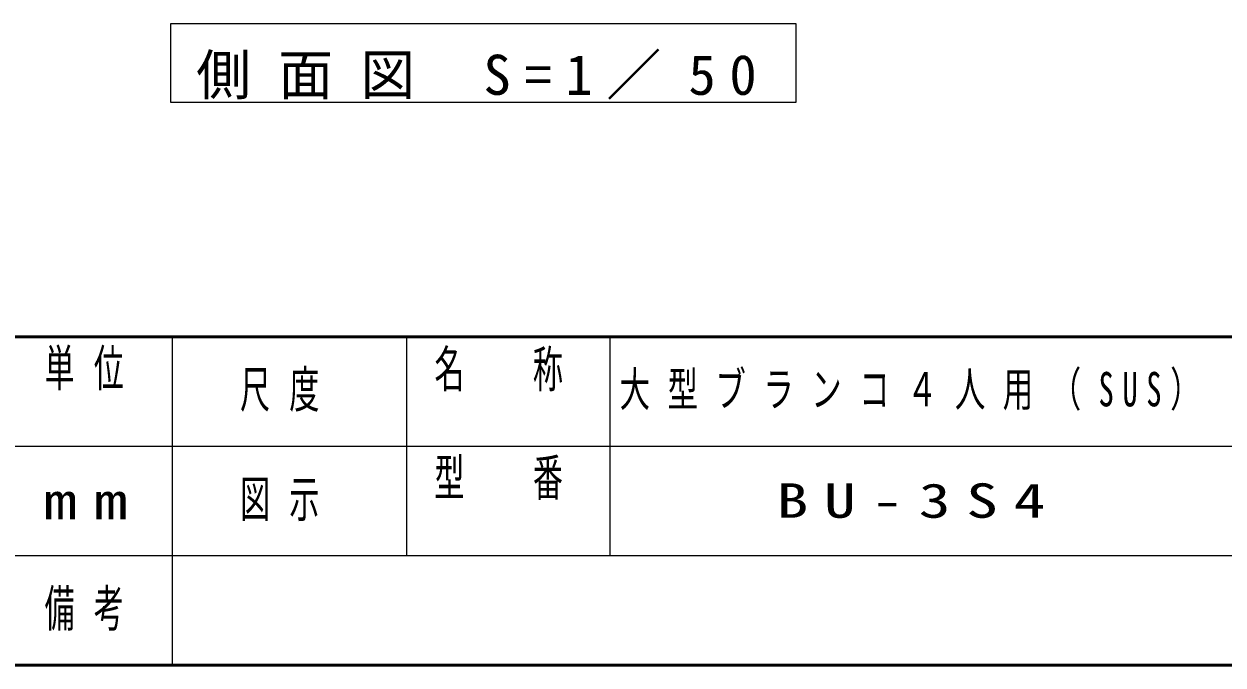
# Model space of a CAD drawing. Units: millimetres, scale not verified, with parts at other scales. Extents: x -35408 to 0, y -49934 to 13350.
# Drawn here: x -10598 to -6765, y 0 to 2050 of the extents above; entities that cross this region are included whole.
import ezdxf

# ---------------------------------------------------------------- set-up
doc = ezdxf.new("R2010")
doc.units = ezdxf.units.MM
doc.layers.add('A3図枠', color=7, linetype='Continuous', lineweight=25)
doc.layers.add('補助', color=2, linetype='Continuous', lineweight=25)
doc.layers.add('図面プロファイル', color=7, linetype='Continuous')
doc.styles.add('ＭＳ ゴシック', font='')
doc.styles.get('ＭＳ ゴシック').set_extended_font_data('MS Gothic')

msp = doc.modelspace()

# ---------------------------------------------------------------- linework, layer by layer
at = {"layer": 'A3図枠', "lineweight": 50}
for p, q in [((-19250, 1050), (0, 1050)), ((-19250, 0), (0, 0))]:
    msp.add_line(p, q, dxfattribs=at)
at = {"layer": 'A3図枠', "color": 211}
for p, q in [((-10125, 1050), (-10125, 350)), ((-9375, 1050), (-9375, 350)), ((-9375, 700), (-3500, 700)), ((-12125, 350), (0, 350))]:
    msp.add_line(p, q, dxfattribs=at)
at = {"layer": 'A3図枠'}
for p, q in [((-8725, 1050), (-8725, 350)), ((-12125, 700), (-9375, 700)), ((-10125, 350), (-10125, 0))]:
    msp.add_line(p, q, dxfattribs=at)
at = {"layer": '補助'}
msp.add_lwpolyline([(-10130, 2050), (-10130, 1800), (-8130, 1800), (-8130, 2050)], close=True, dxfattribs=at)

# ---------------------------------------------------------------- texts
at = {"layer": 'A3図枠', "color": 4, "char_height": 117.3, "style": 'ＭＳ ゴシック'}
for s, insert, attachment_point in [('\\T1.64;\\W0.6;単位', (-10375, 1008.333), 2), ('\\T1.64;\\W0.6;名\u3000称', (-9050, 1005.138), 2), ('\\T1.64;\\W0.6;尺度', (-9750, 875), 5), ('\\T1.64;\\W0.6;型\u3000番', (-9050, 658.333), 2), ('\\T1.64;\\W0.6;図示', (-9750, 525), 5), ('\\T1.5;\\W1.35;mm', (-10375, 525), 5), ('\\T1.64;\\W0.6;備考', (-10375, 175), 5)]:
    msp.add_mtext(s, dxfattribs=dict(at, insert=insert, attachment_point=attachment_point))
at = {"layer": '図面プロファイル', "char_height": 110, "attachment_point": 5, "style": 'ＭＳ ゴシック'}
for s, insert in [('\\T1.57;\\W0.65;大型ブランコ４人用（SUS）', (-7737.5, 875)), ('\\T1.5;\\W1.35;BU-3S4', (-7737.5, 525))]:
    msp.add_mtext(s, dxfattribs=dict(at, insert=insert))
at = {"layer": '補助', "insert": (-9130, 1808.333), "char_height": 128.3, "attachment_point": 8, "style": 'ＭＳ ゴシック'}
msp.add_mtext('\\T1.5;側面図\\~S=1／50', dxfattribs=at)

doc.saveas('drawing.dxf')
